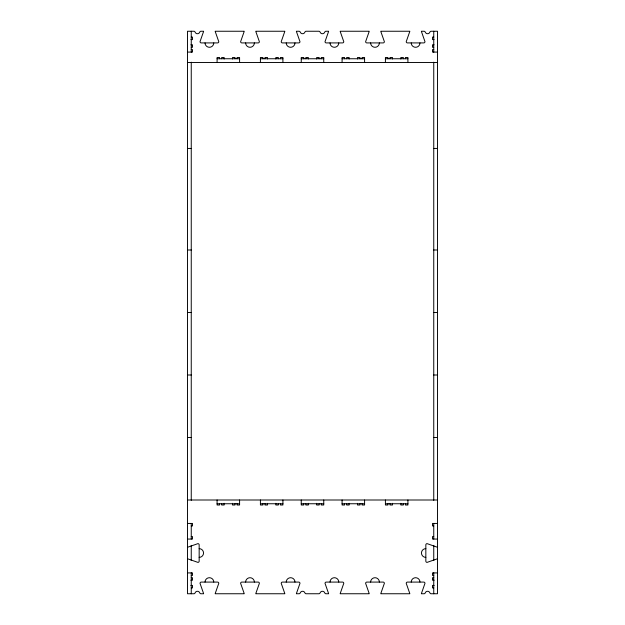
<?xml version="1.0" encoding="UTF-8"?>
<svg xmlns="http://www.w3.org/2000/svg" width="625" height="625" viewBox="0 0 625 625"><rect width="100%" height="100%" fill="white"/><g stroke="black" fill="none" stroke-linecap="round" stroke-linejoin="round"><path stroke-width="0.94" d="M191.25 37.086L192.5 37.086L192.5 39.586L190.938 39.586M433.75 37.086L432.5 37.086L432.5 39.586L434.062 39.586M190.938 44.789L192.5 44.789L192.5 47.289L191.25 47.289M434.062 44.789L432.5 44.789L432.5 47.289L433.75 47.289M191.25 49.586L192.5 49.586L192.5 52.086L187.5 52.086M433.75 49.586L432.5 49.586L432.5 52.086L437.5 52.086M217.086 58.75L239.586 58.75M260.414 58.75L282.914 58.75M301.25 58.75L323.75 58.75M342.086 58.75L364.586 58.75M385.414 58.75L407.914 58.75M187.5 62.5L437.5 62.5M187.5 148.438L191.25 148.438M433.75 148.438L437.5 148.438M187.5 250L191.25 250M433.75 250L437.5 250M187.5 312.5L191.25 312.5M433.75 312.5L437.5 312.5M187.5 375L191.25 375M433.75 375L437.5 375M187.5 437.5L191.25 437.5M433.75 437.5L437.5 437.5M187.5 500L437.5 500M217.086 503.75L239.586 503.75M260.414 503.75L282.914 503.75M301.25 503.75L323.75 503.75M342.086 503.75L364.586 503.75M385.414 503.75L407.914 503.75M187.5 523.438L192.5 523.438L192.5 525.938L191.25 525.938M437.5 523.438L432.5 523.438L432.5 525.938L433.75 525.938M191.25 536.562L192.5 536.562L192.5 539.062L187.5 539.062M433.75 536.562L432.5 536.562L432.5 539.062L437.5 539.062M187.5 572.914L192.5 572.914L192.5 575.414L191.25 575.414M437.5 572.914L432.5 572.914L432.5 575.414L433.75 575.414M191.25 577.711L192.5 577.711L192.5 580.211L190.836 580.211M433.75 577.711L432.5 577.711L432.5 580.211L434.164 580.211M190.836 585.414L192.5 585.414L192.5 587.914L191.25 587.914M434.164 585.414L432.5 585.414L432.5 587.914L433.75 587.914M433.75 31.25L433.75 52.242M433.75 62.187L433.75 500.312M433.75 523.438L433.75 539.062M433.75 545.367L433.75 560.594M433.75 572.758L433.75 593.75M407.914 62.5L407.914 57.5L405.414 57.5L405.414 58.75M407.914 500L407.914 505L405.414 505L405.414 503.75M403.336 58.75L403.336 57.5L400.836 57.5L400.836 58.984M403.336 503.75L403.336 505L400.836 505L400.836 503.336M392.5 58.984L392.5 57.5L390 57.5L390 58.75M392.5 503.336L392.5 505L390 505L390 503.75M387.914 58.75L387.914 57.5L385.414 57.5L385.414 62.5M387.914 503.75L387.914 505L385.414 505L385.414 500M364.586 62.5L364.586 57.5L362.086 57.5L362.086 58.75M364.586 500L364.586 505L362.086 505L362.086 503.75M360 58.75L360 57.5L357.5 57.5L357.5 58.984M360 503.75L360 505L357.5 505L357.5 503.336M349.164 58.984L349.164 57.5L346.664 57.5L346.664 58.75M349.164 503.336L349.164 505L346.664 505L346.664 503.75M344.586 58.75L344.586 57.5L342.086 57.5L342.086 62.5M344.586 503.75L344.586 505L342.086 505L342.086 500M323.75 62.5L323.75 57.5L321.25 57.5L321.25 58.75M323.75 500L323.75 505L321.25 505L321.25 503.75M319.164 58.75L319.164 57.5L316.664 57.5L316.664 58.984M319.164 503.75L319.164 505L316.664 505L316.664 503.336M308.336 58.984L308.336 57.5L305.836 57.5L305.836 58.75M308.336 503.336L308.336 505L305.836 505L305.836 503.75M303.75 58.75L303.75 57.5L301.25 57.5L301.25 62.5M303.75 503.75L303.75 505L301.25 505L301.25 500M282.914 62.5L282.914 57.5L280.414 57.5L280.414 58.75M282.914 500L282.914 505L280.414 505L280.414 503.75M278.336 58.75L278.336 57.5L275.836 57.5L275.836 58.984M278.336 503.75L278.336 505L275.836 505L275.836 503.336M267.5 58.984L267.5 57.5L265 57.5L265 58.75M267.5 503.336L267.5 505L265 505L265 503.75M262.914 58.75L262.914 57.5L260.414 57.5L260.414 62.5M262.914 503.75L262.914 505L260.414 505L260.414 500M239.586 62.5L239.586 57.5L237.086 57.5L237.086 58.75M239.586 500L239.586 505L237.086 505L237.086 503.75M235 58.75L235 57.5L232.5 57.5L232.5 58.984M235 503.75L235 505L232.5 505L232.5 503.336M224.164 58.984L224.164 57.5L221.664 57.5L221.664 58.75M224.164 503.336L224.164 505L221.664 505L221.664 503.75M219.586 58.75L219.586 57.5L217.086 57.5L217.086 62.5M219.586 503.75L219.586 505L217.086 505L217.086 500M191.25 31.25L191.25 52.242M191.25 62.187L191.25 500.312M191.25 523.438L191.25 539.062M191.25 545.367L191.25 560.594M191.25 572.758L191.25 593.75M419.977 42.914A4.375 4.375 0 0 1 415.602 47.289A4.375 4.375 0 0 1 411.227 42.914M379.375 42.914A4.375 4.375 0 0 1 375 47.289A4.375 4.375 0 0 1 370.625 42.914M338.773 42.914A4.375 4.375 0 0 1 334.398 47.289A4.375 4.375 0 0 1 330.023 42.914M294.977 42.914A4.375 4.375 0 0 1 290.602 47.289A4.375 4.375 0 0 1 286.227 42.914M254.375 42.914A4.375 4.375 0 0 1 250 47.289A4.375 4.375 0 0 1 245.625 42.914M213.773 42.914A4.375 4.375 0 0 1 209.398 47.289A4.375 4.375 0 0 1 205.023 42.914M205.023 582.086A4.375 4.375 0 0 1 209.398 577.711A4.375 4.375 0 0 1 213.773 582.086M245.625 582.086A4.375 4.375 0 0 1 250 577.711A4.375 4.375 0 0 1 254.375 582.086M286.227 582.086A4.375 4.375 0 0 1 290.602 577.711A4.375 4.375 0 0 1 294.977 582.086M330.023 582.086A4.375 4.375 0 0 1 334.398 577.711A4.375 4.375 0 0 1 338.773 582.086M370.625 582.086A4.375 4.375 0 0 1 375 577.711A4.375 4.375 0 0 1 379.375 582.086M411.227 582.086A4.375 4.375 0 0 1 415.602 577.711A4.375 4.375 0 0 1 419.977 582.086M437.5 547.211A1.25 1.25 0 0 1 437.141 547.156L427.086 543.633A1.25 1.25 0 0 0 425.836 544.883L425.836 561.133A1.25 1.25 0 0 0 427.086 562.383L437.141 558.867A1.25 1.25 0 0 1 437.5 558.812M425.836 557.383A4.375 4.375 0 0 1 421.461 553.008A4.375 4.375 0 0 1 425.836 548.633M187.5 558.812A1.25 1.25 0 0 1 187.859 558.867L197.914 562.383A1.25 1.25 0 0 0 199.164 561.133L199.164 544.883A1.25 1.25 0 0 0 197.914 543.633L187.859 547.156A1.25 1.25 0 0 1 187.5 547.211M199.164 548.633A4.375 4.375 0 0 1 203.539 553.008A4.375 4.375 0 0 1 199.164 557.383M203.539 31.609L200.023 41.664A1.25 1.25 0 0 0 201.273 42.914L217.523 42.914A1.25 1.25 0 0 0 218.773 41.664L215.25 31.609A1.25 1.25 0 0 1 215.195 31.25L244.195 31.25A1.25 1.25 0 0 1 244.148 31.609L240.625 41.664A1.25 1.25 0 0 0 241.875 42.914L258.125 42.914A1.25 1.25 0 0 0 259.375 41.664L255.852 31.609A1.25 1.25 0 0 1 255.805 31.25L284.805 31.25A1.25 1.25 0 0 1 284.75 31.609L281.227 41.664A1.25 1.25 0 0 0 282.477 42.914L298.727 42.914A1.25 1.25 0 0 0 299.977 41.664L296.461 31.609A1.25 1.25 0 0 1 296.406 31.25L299.039 31.25A1.25 1.25 0 0 1 300.219 32.086A2.5 2.5 0 0 0 304.938 32.086A1.25 1.25 0 0 1 306.109 31.25L318.883 31.25A1.25 1.25 0 0 1 320.062 32.086A2.5 2.5 0 0 0 324.781 32.086A1.25 1.25 0 0 1 325.953 31.25L328.594 31.25A1.25 1.25 0 0 1 328.539 31.609L325.023 41.664A1.25 1.25 0 0 0 326.273 42.914L342.523 42.914A1.25 1.25 0 0 0 343.773 41.664L340.25 31.609A1.25 1.25 0 0 1 340.195 31.25L369.195 31.25A1.25 1.25 0 0 1 369.148 31.609L365.625 41.664A1.25 1.25 0 0 0 366.875 42.914L383.125 42.914A1.25 1.25 0 0 0 384.375 41.664L380.852 31.609A1.25 1.25 0 0 1 380.805 31.25L409.805 31.25A1.25 1.25 0 0 1 409.75 31.609L406.227 41.664A1.25 1.25 0 0 0 407.477 42.914L423.727 42.914A1.25 1.25 0 0 0 424.977 41.664L421.461 31.609A1.25 1.25 0 0 1 421.406 31.25L424.039 31.25A1.25 1.25 0 0 1 425.219 32.086A2.5 2.5 0 0 0 429.938 32.086A1.25 1.25 0 0 1 431.109 31.25L437.5 31.25L437.5 593.75L431.109 593.75A1.25 1.25 0 0 1 429.938 592.914A2.5 2.5 0 0 0 425.219 592.914A1.25 1.25 0 0 1 424.039 593.75L421.406 593.75A1.25 1.25 0 0 1 421.461 593.391L424.977 583.336A1.25 1.25 0 0 0 423.727 582.086L407.477 582.086A1.25 1.25 0 0 0 406.227 583.336L409.75 593.391A1.25 1.25 0 0 1 409.805 593.75L380.805 593.75A1.25 1.25 0 0 1 380.852 593.391L384.375 583.336A1.25 1.25 0 0 0 383.125 582.086L366.875 582.086A1.25 1.25 0 0 0 365.625 583.336L369.148 593.391A1.25 1.25 0 0 1 369.195 593.75L340.195 593.75A1.25 1.25 0 0 1 340.25 593.391L343.773 583.336A1.25 1.25 0 0 0 342.523 582.086L326.273 582.086A1.25 1.25 0 0 0 325.023 583.336L328.539 593.391A1.25 1.25 0 0 1 328.594 593.75L325.953 593.75A1.25 1.25 0 0 1 324.781 592.914A2.5 2.5 0 0 0 320.062 592.914A1.25 1.25 0 0 1 318.883 593.75L306.109 593.75A1.25 1.25 0 0 1 304.938 592.914A2.5 2.5 0 0 0 300.219 592.914A1.25 1.25 0 0 1 299.039 593.75L296.406 593.75A1.25 1.25 0 0 1 296.461 593.391L299.977 583.336A1.25 1.25 0 0 0 298.727 582.086L282.477 582.086A1.25 1.25 0 0 0 281.227 583.336L284.75 593.391A1.25 1.25 0 0 1 284.805 593.75L255.805 593.75A1.25 1.25 0 0 1 255.852 593.391L259.375 583.336A1.25 1.25 0 0 0 258.125 582.086L241.875 582.086A1.25 1.25 0 0 0 240.625 583.336L244.148 593.391A1.25 1.25 0 0 1 244.195 593.75L215.195 593.75A1.25 1.25 0 0 1 215.25 593.391L218.773 583.336A1.25 1.25 0 0 0 217.523 582.086L201.273 582.086A1.25 1.25 0 0 0 200.023 583.336L203.539 593.391A1.25 1.25 0 0 1 203.594 593.75L200.953 593.75A1.25 1.25 0 0 1 199.781 592.914A2.5 2.5 0 0 0 195.062 592.914A1.25 1.25 0 0 1 193.883 593.75L187.5 593.75L187.5 31.25L193.883 31.25A1.25 1.25 0 0 1 195.062 32.086A2.5 2.5 0 0 0 199.781 32.086A1.25 1.25 0 0 1 200.953 31.25L203.594 31.25A1.25 1.25 0 0 1 203.539 31.609"/></g></svg>
